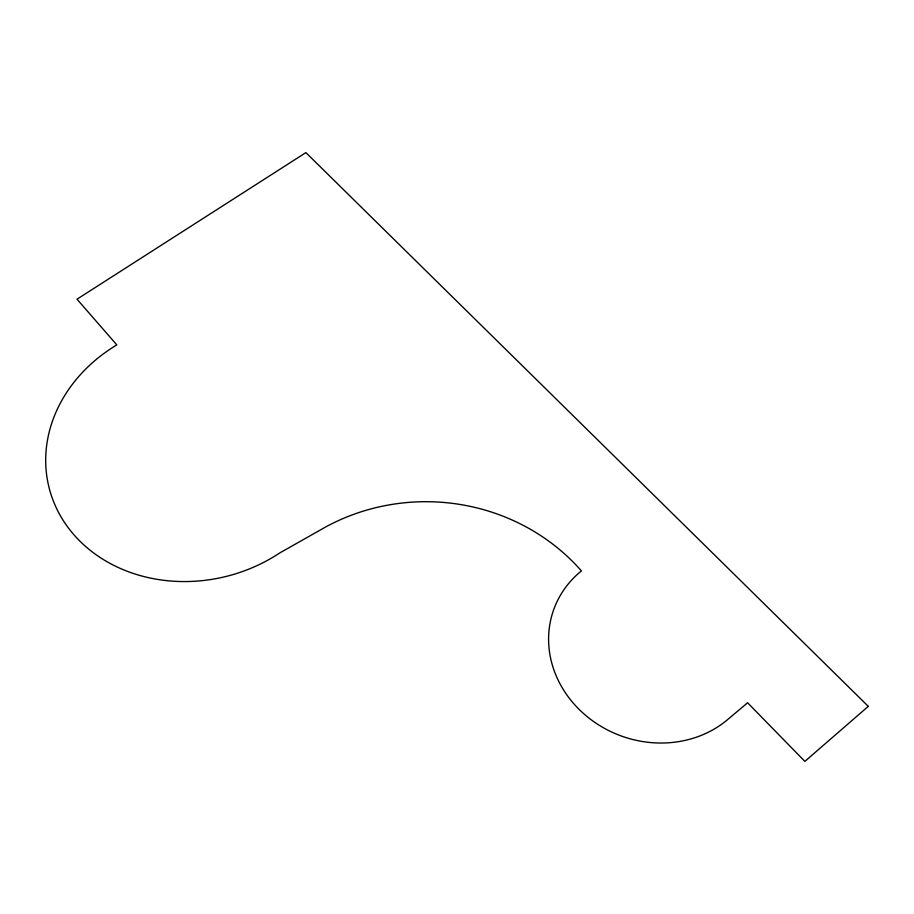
<?xml version="1.0" encoding="UTF-8"?>
<svg xmlns="http://www.w3.org/2000/svg" width="914" height="914" viewBox="0 0 914 914"><rect width="100%" height="100%" fill="white"/><g stroke="black" fill="none" stroke-linecap="round" stroke-linejoin="round"><path stroke-width="1.37" d="M868.3 706.351L804.857 761.385L747.606 702.775L726.504 720.518A106.424 95.799 20.5 0 1 577.614 707.87A106.424 95.799 20.5 0 1 581.407 570.907A201.011 189.472 1.4 0 0 326.012 526.784L279.798 552.924A150.513 129.262 -14 0 1 69.898 529.903A150.513 129.262 -14 0 1 116.821 344.898L77.016 299.198L305.893 152.615L868.3 706.351"/></g></svg>
